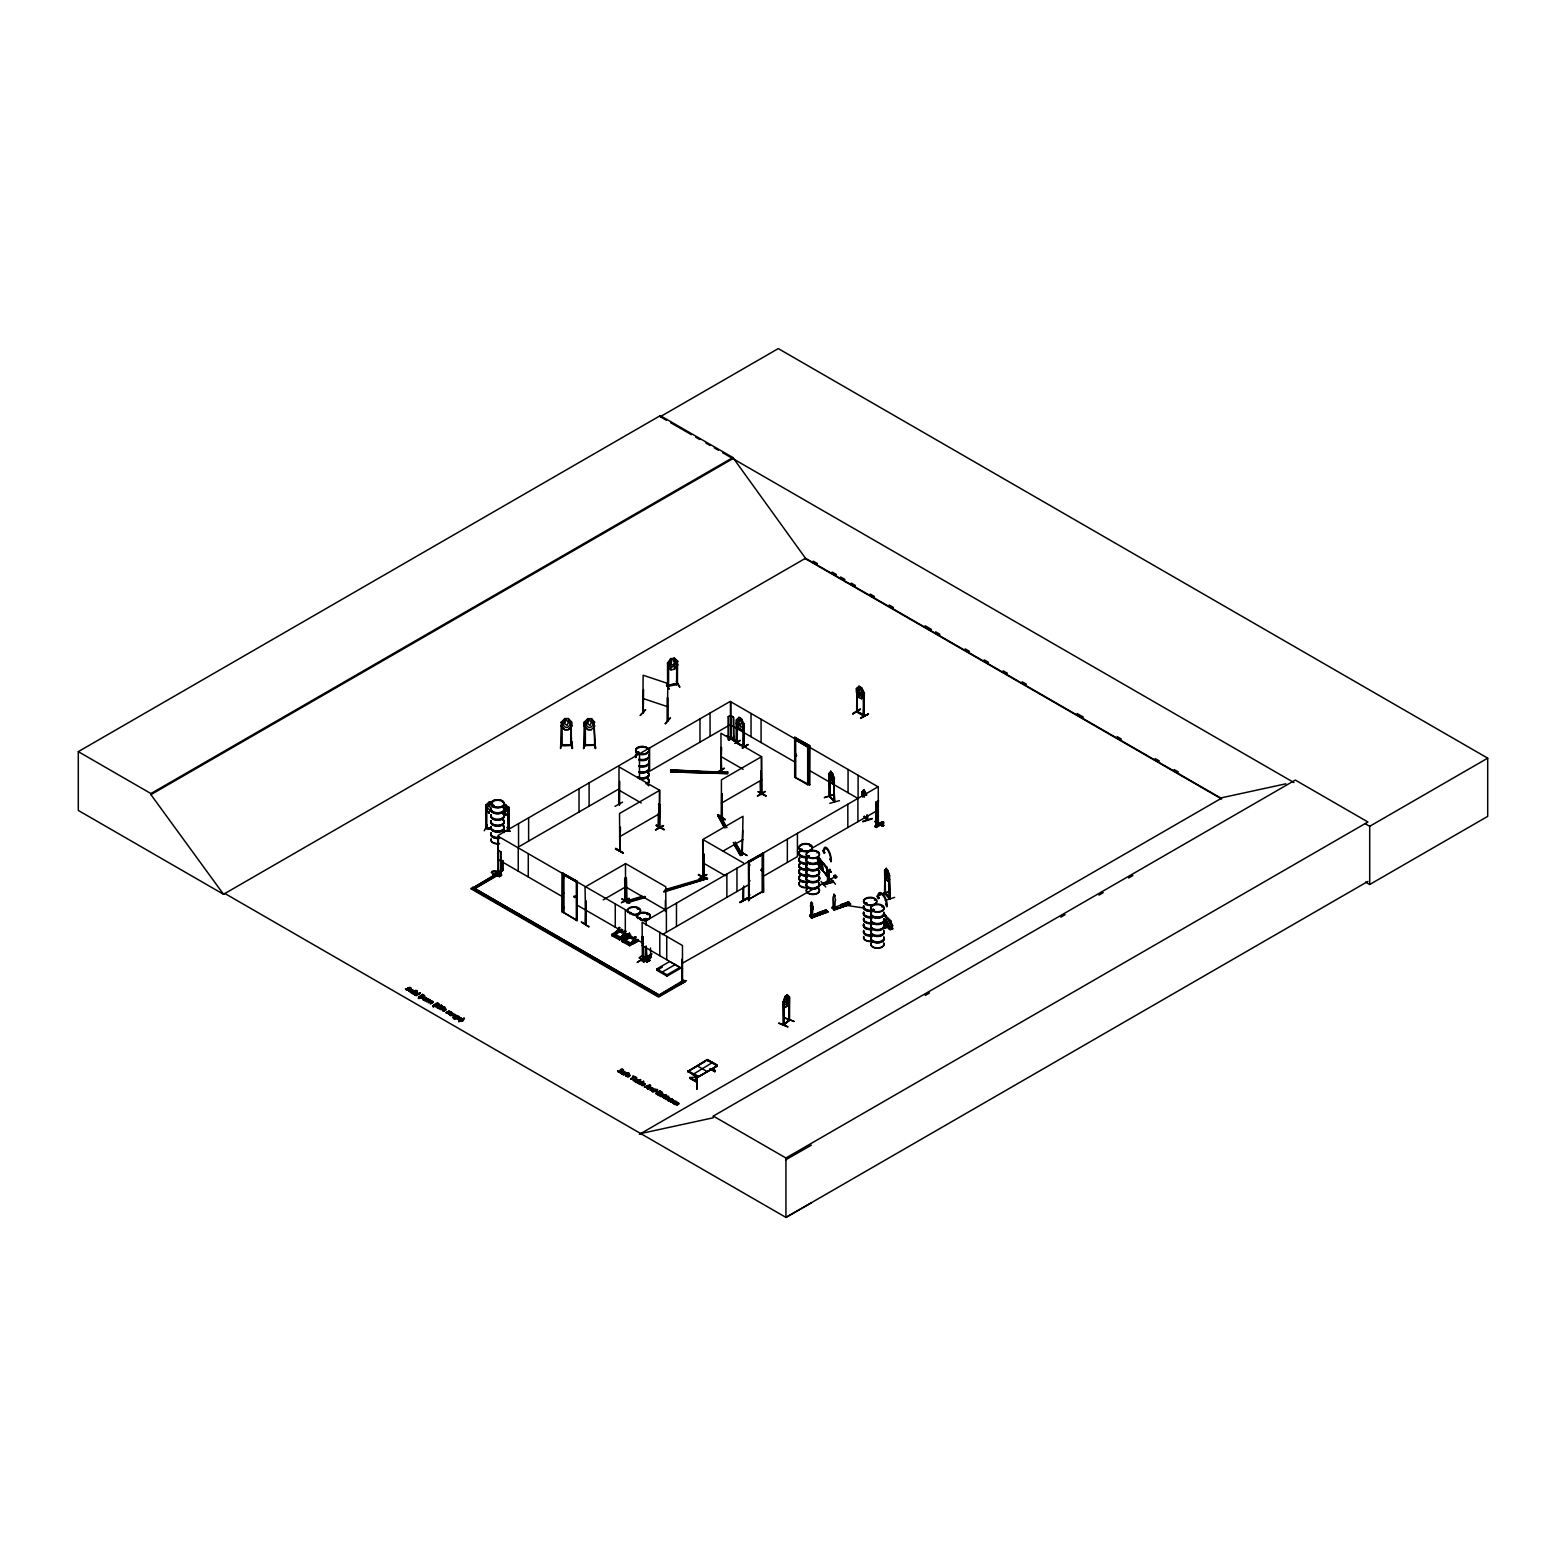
<?xml version="1.0" encoding="UTF-8"?>
<svg xmlns="http://www.w3.org/2000/svg" width="1566" height="1566" viewBox="0 0 1566 1566"><rect width="100%" height="100%" fill="white"/><g stroke="black" fill="none" stroke-linecap="round" stroke-linejoin="round"><path stroke-width="1.5" d="M454.492 1017.567C455.706 1014.435 462.009 1018.331 457.174 1015.649C451.752 1015.434 457.879 1020.347 454.571 1017.254M812.402 916.423L812.793 909.141A2.369 1.018 70.3 0 0 812.519 905.833L812.402 905.892A2.369 1.018 70.3 0 1 812.656 909.18L812.793 909.141M834.874 908.378L835.128 901.135A2.369 1.018 70.3 0 0 834.874 897.847L834.972 895.439M412.504 990.906L409.607 991.474L413.17 990.456M414.305 994.508C415.93 997.464 413.678 990.182 418.572 993.823L420.373 992.883L418.572 993.823M651.593 1090.367C653.688 1094.517 650.321 1087.548 655.645 1090.073M508.167 807.547L505.74 804.337L507.325 810.522L503.038 813.733M828.238 871.381L828.14 870.383L827.885 871.44C828.825 866.585 827.69 900.196 827.983 872.164L829.06 871.87C829.236 907.575 827.396 844.446 828.864 882.989M433.528 1007.055L434.017 1005.685A4.757 2.74 0 0 1 435.015 1004.863L436.444 1004.276A5.031 2.897 0 0 1 437.912 1004.041C439.283 999.734 429.378 1009.013 434.017 1005.196A4.757 2.74 0 0 1 435.015 1004.374L438.793 1004.002M668.741 662.79L667.508 663.025L670.914 658.738L674.398 658.17L677.667 661.244M458.623 1021.541L462.87 1020.954L463.908 1017.998L462.87 1020.464L458.642 1021.521L463.83 1018.507M576.327 919.927L576.327 881.893L563.525 874.494L563.623 912.587L562.37 912.254L562.214 872.967L577.325 881.306L576.993 920.691L563.643 912.469L563.643 874.689L576.797 881.619L563.643 874.689M727.72 771.666L727.622 773.584L670.659 771.881L670.777 769.963L727.72 772.39L713.489 771.96M811.756 915.092L810.894 907.536A2.369 1.018 70.3 0 1 811.149 904.717L811.58 902.036M811.462 914.701L810.738 915.542M833.308 907.438L835.618 907.928L833.954 909.337L832.368 907.869L834.012 906.655L833.601 908.809M827.161 868.19L819.155 858.481L827.161 867.486L827.122 876.118L819.488 866.155M493.036 805.942L493.31 804.904L494.249 805.883M493.956 805.707L492.331 805.472M502.823 802.301L502.49 801.949M636.99 752.404L639.026 752.209M637.049 752.561L639.045 752.522L637.558 752.15M646.934 749.331L647.58 749.155M802.223 849.124L800.911 849.712M801.89 849.947L800.441 849.144M800.618 867.466L800.383 867.662A6.636 3.837 0 0 1 799.737 863.453M809.328 855.78L807.625 856.073L808.487 856.582M809.857 846.286L810.836 846.384M808.8 856.269L808.134 856.739M817.06 852.922L817.335 852.589M865.9 902.486L864.902 903.21L866.683 903.602M866.898 903.073L866.644 902.74M872.164 909.983L874.239 909.944L872.908 909.396M873.006 909.455L872.712 910.492L872.869 909.357M874.396 900.156L875.414 900.137M873.534 910.277L873.554 909.298M881.58 906.753L882.598 906.988M811.638 914.759L810.836 915.425L813.165 916.776L811.501 916.58L811.423 917.735L811.501 916.58M448.248 1013.574L451.262 1014.2L448.365 1013.77M633.29 1080.579C634.641 1078.465 637.851 1080.716 634.054 1080.325M666.118 1098.921C663.925 1100.448 671.834 1098.608 668.369 1097.629M831.292 772.488L831.859 779.3L831.389 772.469M864.491 790.928L864.373 797.172M826.672 875.355L819.292 865.9M827.102 876.02L819.155 866.252M461.794 1018.918C459.954 1015.61 453.631 1018.585 461.774 1018.742C455.882 1017.254 460.404 1022.265 458.76 1018.174M625.734 1075.92C627.418 1072.142 633.036 1077.78 626.968 1074.863C625.715 1077.721 629.786 1076.214 626.459 1076.096M640.788 1084.338C648.148 1082.556 640.181 1084.298 642.98 1085.042C639.241 1086.765 642.863 1079.62 644.996 1084.259M674.946 1103.58C674.261 1106.242 683.716 1102.053 675.083 1103.834M563.486 878.604L563.525 877.058M563.662 892.757L563.486 893.971M563.662 908.319L563.662 906.89M630.628 913.859A6.636 3.837 0 0 1 629.258 913.252L631.411 912.978L629.884 913.644M629.786 913.232L630.726 912.528M637.284 908.828L638.439 908.906L637.46 908.574M640.005 918.126L639.848 919.085M640.905 919.183L640.357 918.067M647.052 914.466L648.207 914.544M647.306 914.133L647.776 914.133M687.846 1071.496L707.303 1059.477L717.091 1065.056L717.189 1066.152L697.751 1077.036L687.885 1071.007M697.281 1076.214L696.909 1089.407L696.537 1076.214M749.448 864.667L749.507 865.861L749.664 864.686M749.448 881.423L749.527 879.975L749.605 881.404M749.507 894.225L749.664 895.008M749.448 895.595L749.507 894.499M808.467 750.408L808.506 748.861L808.506 750.29M808.506 764.521L808.506 765.95M808.545 764.619L808.506 765.676M808.33 779.574L808.467 780.201M407.708 987.676L408.413 990.045L405.418 988.792L408.785 989.966L408.472 987.852M778.909 1023.381L787.796 1026.885M783.9 1023.655L784.175 1024.771L784.175 1000.87L785.153 996.407L787.248 994.664L789.479 996.876L789.577 1020.132L783.705 1025.104M789.264 1000.341L787.248 1005.724L785.114 1007.427L783.117 1005.431L785.114 996.348L783.215 1001.79L783.235 1025.084L789.577 1019.27L788.598 1019.544M426.637 998.834C427.459 994.097 410.507 1003.297 422.683 994.41C427.538 996.211 420.686 998.247 424.68 995.917M640.279 715.329L645.642 709.594L640.318 715.427M423.133 999.167L424.308 997.659L426.676 998.658M446.232 1009.444C440.242 1011.499 450.088 1007.212 442.375 1009.091C444.568 1014.435 441.142 1007.604 446.173 1009.639M461.794 1018.429L460.835 1019.857L458.76 1018.663M630.021 1075.118L629.043 1076.547L626.968 1074.863M644.996 1083.77L644.037 1085.199L641.962 1083.985M810.816 915.366L811.736 914.857L811.129 916.854M811.149 902.623L811.266 904.678A2.369 1.018 70.3 0 0 811.012 907.477L810.816 915.523M432.901 1006.684L436.444 1003.806A5.031 2.897 0 0 1 437.912 1003.552L438.774 1003.532M458.623 1021.052L462.029 1020.875L464.515 1018.35M615.712 848.85L623.385 853.235L615.771 848.4M725.195 819.547L717.659 814.77L724.882 819.742M739.739 718.461L738.937 722.768L740.561 725.136L741.403 722.572L739.818 718.403M858.99 690.077L859.871 687.337L861.476 691.487L860.634 694.071L858.99 691.702M830.841 771.412L829.882 776.951L832.153 781.512L833.269 780.494L832.427 773.212L830.704 771.314L829.04 773.291L829.099 796.507M862.983 792.65L863.903 789.753L866.703 795.274L863.806 789.773M885.358 871.283L886.278 868.386L889.586 875.707L889.742 899.001L884.575 893.599L885.495 894.069L884.947 870.285L884.536 893.677M832.583 908.28L832.231 906.91L834.032 906.46L833.014 907.243M485.832 808.78L489.101 813.145L490.432 809.093M408.902 991.161L410.84 989.869L413.052 990.515M671.931 1099.41C677.08 1100.878 666.431 1104.265 673.654 1100.115M621.545 1073.297L623.836 1073.376L622.289 1072.377L620.841 1073.395L622.583 1074.1L621.056 1072.338L624.56 1072.416L623.072 1071.477L624.325 1073.101M715.016 1070.224L711.61 1068.952L714.82 1071.692L715.114 1070.615M811.168 902.388L812.382 903.523M761.644 868.641L761.174 870.167M761.957 870.422C761.507 872.83 763.562 869.463 761.076 870.226M856.387 692.27C863.277 704.622 854.84 692.622 856.465 688.531L859.01 686.28L857.718 692.133L861.065 696.224L862.729 694.952L862.729 692.192L861.476 687.865L858.931 686.319L858.931 697.399L861.594 698.808L863.982 696.537M730.911 738.78L728.542 740.111M878.8 823.246L875.962 825.36M878.761 824.147C872.223 828.571 882.989 820.134 876.255 824.753M651.593 1090.856C654.49 1086.041 662.457 1092.657 653.276 1091.365M640.709 1082.126C641.257 1077.76 638.752 1085.708 636.559 1082.38M622.994 1073.865L625.284 1072.436L623.033 1071.457M637.734 1079.62L635.209 1081.773L633.29 1079.816L637.01 1079.6L635.522 1078.661L636.912 1080.188L634.073 1080.638L636.266 1080.09M564.778 718.716L563.016 725.117L565.365 727.309L567.714 727.309L570.024 725.117L568.341 718.559L564.719 718.559L561.157 722.317M587.798 718.716L586.036 725.117L588.385 727.309L590.734 727.309L593.044 725.117L591.302 718.716L587.739 718.618L584.157 722.317L584.157 726.017L587.739 729.697L591.361 729.639L594.923 725.939M431.903 1002.827C431.687 1001.281 425.854 1002.632 432.49 1001.829C426.696 1005.803 436.385 1002.26 431.531 1000.909M431.433 1001.594L429.926 1000.126L431.511 1001.203M619.412 804.846L619.059 803.397M658.679 812.891L658.425 827.337L659.58 827.357M626.498 901.135L625.226 900.391L624.912 901.82L624.677 878.33L625.754 877.508L626.009 901.331M721.437 770.629L721.202 770.355M721.691 771.098L720.928 747.374L720.928 770.648M643.156 959.938L642.393 936.214L643.176 959.899L642.06 959.684L643.097 959.86M703.056 877.077L702.664 839.591L742.989 816.297L742.284 855.134L740.307 855.506L734.415 845.229M703.839 854.194L703.917 877.528L704.093 854.057M760.841 794.079L760.313 781.63M642.373 959.449L642.138 922.217L682.463 945.512L682.541 982.978C681.093 980.218 683.892 982.978 681.817 982.606L682.032 959.116M743.439 899.569L742.969 899.784M743.733 885.906L743.537 900.411L742.695 899.08M857.561 712.099L857.228 711.473M856.661 711.101L856.876 688.453L857.248 712.276M863.297 692.231L863.375 715.838L864.334 692.701L864.08 716.191L864.06 692.857L861.515 687.787L858.931 686.319M864.432 715.995L857.033 711.727M561.294 722.278L562.409 722.18L561.294 722.063L560.589 748.548L561.117 742.245M584.138 742.245L583.609 748.548L584.314 722.063L585.312 722.043L585.39 745.553L584.314 745.612L594.786 745.299M736.588 742.167L737.566 743.243L736.862 741.951M743.263 723.551L744.281 747.119L736.549 742.95L736.431 719.577L736.47 742.989L740.327 740.503M490.843 829.314L485.832 828.434L485.714 805.1M485.832 805.159L486.791 805.081M489.101 813.145L485.714 808.8M484.227 830.783L487.261 824.91M486.752 828.59L486.85 805.12M423.074 997.092L419.845 997.385M660.108 804.533L659.403 828.257L659.834 790.243L619.529 813.517L619.764 851.141L620.469 827.416M586.036 923.431L585.058 923.568M624.599 900.802L625.715 901.35L625.754 877.508M722.415 816.238L721.926 816.043M722.357 817.139L722.083 793.61L721.789 817.413M743.067 853.744L742.793 853.529M621.663 1071.418C615.379 1074.53 619.549 1068.345 623.581 1070.537M426.637 998.364L425.991 999.441M503.547 811.717L505.72 809.759L504.624 805.237L503.547 805.511M619.196 927.346L614.557 934.863L619.373 927.483M619.647 927.601L615.027 935.137L619.842 927.757M625.715 931.104L620.625 938.367L625.245 930.83M620.43 938.21L625.891 931.261M629.728 933.434L624.932 940.794M635.502 936.801L630.707 944.181L635.326 936.664M635.796 936.938L631.176 944.455L635.972 937.075M800.715 849.163L801.655 850.005M674.359 663.534L673.223 665.159L671.011 664.121L672.088 659.169L673.223 658.953L674.359 661.909M574.957 895.948L574.487 897.514L573.861 896.378M574.742 896.77L574.996 897.161M796.194 756.065L796.154 754.851M796.722 755.673L795.489 755.419L795.704 753.579M788.657 1020.425L789.166 996.602M687.885 1071.34L707.303 1059.791L716.915 1064.919M688.14 1071.594L697.751 1077.369L717.189 1065.82L698.221 1076.879M689.98 1077.682L696.87 1082.067L689.921 1078.426L690.136 1077.271M714.82 1071.673L709.75 1068.736M677.765 683.696L667.468 685.203L668.682 685.497M677.51 683.461L676.727 684.44M505.681 815.338L509.067 810.992M878.82 823.501L876.118 825.321M677.706 661.302L674.359 658.111L676.003 664.375L671.56 667.37L669.308 665.57C672.656 651.671 669.387 662.398 668.604 662.614L668.545 686.162M424.523 996.25L422.761 994.978L421.587 996.152M414.403 994.116L418.376 993.529M761.428 870.128L761.879 871.401M689.94 1077.76L695.304 1077.017L696.204 1081.206M696.263 1075.372L695.167 1077.271L696.479 1075.744M647.776 1089.016C657.446 1080.775 638.752 1088.409 646.445 1086.961L647.776 1089.016L650.419 1085.453M644.429 1086.608L648.265 1087.489L650.419 1085.943M648.265 1087.489L649.773 1085.081M647.208 1088.703L647.972 1087.841M669.778 1099.156L668.369 1098.118M832.525 784.057C838.573 778.537 829.021 789.362 829.138 776.893M862.122 791.75L863.903 789.753M884.947 870.285L884.927 894.127L884.614 870.383L886.278 868.386L888.725 874.826L887.609 878.624L885.358 874.043M884.496 870.402L886.297 868.504M884.614 873.985L886.18 879.485L888.02 881.286L889.742 879.407M502.608 860.419L502.471 869.874M588.777 926.778L581.26 921.963L588.894 926.778M645.936 958.157L646.66 957.766C667.508 943.613 618.57 973.935 645.525 957.1M645.975 958.49L651.221 954.614M561.196 744.496C561.294 746.63 568.027 745.592 571.766 745.299M570.69 744.496L571.884 745.553M584.353 744.476L585.175 745.631M666.235 1099.117L669.132 1099.547L666.901 1099.293M571.903 726.017L568.341 729.697L564.719 729.697L561.157 725.939L564.719 729.697L568.282 729.599L571.903 725.939L571.903 722.239L568.341 718.559M491.45 872.458L499.534 876.49L491.45 872.458C493.544 867.368 506.855 874.924 499.3 876.686M501.511 875.335L493.74 871.029M647.15 962.013L649.773 960.036L647.15 962.033L639.3 957.824L647.384 961.857M625.206 1072.103L622.25 1074.296M670.581 1099.058L667.879 1099.782M643.548 689.529L643.254 713.039L643.587 711.982M642.882 712.843L643.587 711.904M667.39 697.477L667.664 721.104M642.882 712.902L643.117 675.24L667.801 683.481L667.39 720.771M665.159 723.629L670.444 717.854L665.374 723.766M407.806 988.009C415.244 989.497 407.669 985.112 408.648 989.105C401.816 991.18 411.075 988.596 413.15 990.73M835.344 876.529C833.229 880.914 840.061 875.492 835.344 876.529L681.797 963.56M426.52 998.56C416.947 995.428 428.321 1005.489 421.763 996.27M485.675 805.159L489.121 802.007L492.585 802.614M833.66 778.126L834.6 801.792L833.601 777.773L834.267 801.909L830 796.389M866.761 819.801L867.173 815.064M889.116 897.592L889.586 898.904L889.214 875.179M889.214 898.532L889.077 874.885L890.056 898.904L885.456 893.109M619.901 850.221L620.547 850.044M619.568 850.867L620.469 850.73M585.938 924.312L585.704 900.822L585.449 924.645M625.578 901.429L625.48 863.512L665.804 886.787L665.804 910.061L625.48 886.787M722.357 817.08L721.965 816.923M721.397 817.256L721.417 779.868L761.722 756.593L761.996 793.336M761.8 793.12L761.096 794.334M736.353 723.316L738.878 728.464L741.521 729.893L743.967 727.583M498.34 873.848L498.81 871.929M645.975 957.648L646.014 958.764L650.732 955.749L650.458 948.017M421.587 995.663L423.701 995.545M786.484 995.761L785.819 1002.534L787.111 1000.008L786.582 995.8M783.294 1001.751L783.646 1025.143M789.479 996.876L789.049 1020.582M785.212 1007.467L787.248 1005.724M785.271 1017.978L794.138 1021.482M640.553 1081.832C632.684 1084.788 644.429 1078.994 636.559 1081.91M638.302 752.815L638.184 751.739M408.55 988.185L410.821 988.812M425.619 998.599L424.034 997.679M443.981 1009.307L445.449 1010.148L443.57 1009.463M460.835 1019.857L461.148 1018.918M460.717 1019.368C461.931 1017.019 457.037 1018.252 460.991 1018.566M629.043 1076.547C628.71 1073.493 627.731 1074.374 628.945 1076.038M644.037 1085.199C643.646 1082.126 642.765 1083.026 643.92 1084.69M678.098 1103.932L676.512 1103.012M688.14 1071.066L698.221 1076.233M412.308 990.71C406.064 990.338 416.85 990.769 408.902 990.886M570.807 744.496L571.649 744.476M571.727 744.731L561.196 744.711M593.827 744.496L594.669 744.476M594.747 744.731L584.353 744.731M594.747 745.592L593.905 722.024L595.491 748.548L594.963 742.245M451.262 1013.711C445.136 1013.75 455.354 1013.887 450.499 1012.302M451.752 1013.907C450.891 1007.584 442.63 1016.099 449.031 1010.775M508.735 807.116L508.813 830.685L509.028 807.234L507.971 807.527M730.48 739.035L728.444 739.778M878.33 824.401L878.272 786.661L646.21 920.632L646.21 925.291M423.642 997.914C422.781 1001.261 426.265 999.891 428.79 1000.204M641.962 1083.515C641.629 1085.59 643.841 1086.941 640.768 1084.318M676.12 1103.717L677.393 1105.283M639.3 957.844C642.823 952.891 643.078 960.35 649.127 960.839M810.111 916.306L809.759 914.955L811.423 914.368L811.423 915.366M826.026 910.198L828.062 911.843L811.286 917.5M826.378 910.531L809.759 915.973L811.795 918.087M832.309 908.26L848.635 902.055C844.113 901.527 852.08 906.792 846.971 902.447M827.553 911.588L811.736 918.048M832.231 907.928L834.247 910.042L850.671 904.169L833.895 909.689L833.954 908.534M850.377 903.895L833.758 909.474M454.453 1015.884C455.823 1013.613 444.842 1016.393 455.706 1014.631C450.969 1019.27 456.783 1013.691 453.651 1014.807M651.671 1089.29C653.042 1087.019 642.06 1089.799 652.924 1088.037C647.717 1093.303 656.095 1084.905 648.109 1088.722M728.836 739.152L730.95 737.88L733.417 740.327M502.432 869.854L502.432 870.696M500.591 851.806L498.086 850.377L500.591 851.806L500.591 875.1L498.086 873.652L500.474 875.061M733.671 740.855L733.632 717.248L731.146 715.819L733.377 717.404L733.71 740.503M500.591 875.1L498.047 873.339L494.23 875.648L492.703 874.768L498.223 871.401M492.82 874.768L498.36 871.42M494.034 875.1L501.609 870.696L494.23 875.648M728.484 739.837L734.415 736.783L730.637 739.152L731.146 715.819M728.679 739.896C735.041 739.015 733.142 734.434 734.415 736.783M733.925 740.092L730.637 738.31M878.272 801.068L878.154 824.303M645.544 958.842L642.686 956.297L645.114 957.785M643.215 957.492L645.662 958.529M642.197 960.584L649.773 956.278L642.197 961.074L643.724 961.955C660.911 952.559 643.567 957.022 642.393 961.054M876.02 821.896L875.981 823.129L875.766 813.087M882.382 821.719L883.909 823.09L876.412 827.416C869.384 824.44 896.868 817.041 875.179 826.652M875.003 826.182L882.578 821.856L875.003 826.672M663.749 1096.435C662.653 1102.112 674.75 1091.854 664.415 1098.627M856.387 688.57L857.561 688.844M864.06 692.916L861.594 687.748L861.554 698.69M619.725 781.414L619.549 804.885M614.968 806.412L622.583 802.144M720.673 770.903L721.613 747.765M658.679 803.906L659.482 828.218L659.364 790.164L619.04 766.87L618.824 804.533M716.856 772.762L724.432 768.338M656.311 825.047L664.278 829.608L656.252 825.517M852.804 713.842L860.38 709.418M852.922 713.959L860.419 709.085L852.922 713.47M663.455 825.673L655.547 829.902L663.495 825.752M857.639 711.571L863.571 714.703M760.998 770.805L760.978 794.451M868.425 714.076L860.517 718.305L868.464 714.155M758.14 791.867L766.165 795.959L758.551 791.633M760.352 793.766L760.567 781.473M757.513 796.213L765.069 791.867M757.494 795.841L765.011 791.437M585.978 900.959L585.41 924.625M645.427 897.475L627.046 902.858L626.439 877.9M621.761 899.08L629.786 903.171L622.172 898.825M741.971 854.018L742.715 830.293M585.018 923.548L586.056 923.588M626.243 900.763L626.009 900.47M585.704 924.097L585.038 887.061L625.343 863.786M628.866 898.375L621.35 902.76L629.238 898.473M698.26 874.983L706.266 879.152L698.593 874.396M739.543 851.199L747.158 855.545L739.172 850.964M706.52 874.533L699.023 878.918L706.892 874.631M665.374 900.391L665.374 911.608M643.078 936.605L642.902 960.095M642.902 959.488L642.667 959.195M747.824 898.297L739.915 902.545L747.863 898.395M739.974 902.114L747.452 897.67M678.978 985.053L686.495 980.668M728.268 716.68L730.696 715.584L728.268 716.68L728.268 739.113M728.249 735.707C721.495 735.726 745.279 744.418 730.422 738.721M730.676 737.723L728.444 738.937L730.422 737.88M499.769 871.89L502.608 870.246M500.043 872.027L502.882 870.383L502.882 860.576M734.669 740.796L735.981 740.033L732.027 737.88M876.118 802.046L878.546 800.95L876.118 802.046L876.255 825.595M876.118 821.113L875.14 821.621M646.621 957.746L651.221 955.456M882.676 825.928L883.811 825.36L877.939 822.17M878.526 823.931L882.519 826.143L883.831 825.38M805.511 558.279L223.527 894.284L78.3 810.444L78.3 751.641L660.284 415.636L732.908 457.546L805.511 558.279L1221.323 798.347M660.284 415.636L660.284 416.713L778.282 348.592L1487.7 758.159L1487.7 816.375L1369.702 884.496L1365.474 882.05M78.3 751.641L150.923 793.551L732.908 457.546M811.345 1202.845L785.936 1217.408L224.897 893.501L223.527 894.284L150.923 794.647L732.908 458.642M736.803 719.518L738.956 717.345L741.521 718.814L743.967 724.021L743.302 746.904M618.511 789.186L518.542 846.912L518.542 823.638M730.422 724.569L649.577 771.255L649.577 747.961M744.202 723.786L743.145 723.257L743.439 746.63M741.521 729.893L738.995 728.347L736.529 723.296M685.223 981.686L683.755 980.845L658.562 995.389L683.755 980.101L685.223 981.686L658.562 997.092L471.229 888.92L497.91 872.81L501.081 874.18M471.229 888.92L497.91 873.534L499.378 874.376L497.792 872.634M499.378 873.652L474.165 888.92L499.378 874.376M734.65 743.439L739.955 740.405M743.184 746.179L744.026 746.414M742.264 747.804L747.961 744.535L744.574 747.432M619.529 836.792L659.834 813.517M794.999 737.214L795.195 777.441L807.684 784.742L808.467 746.512L795.665 739.113L795.743 777.206L794.667 776.579L794.667 737.41L809.779 745.749L809.446 785.114L809.27 746.042L794.862 737.743M794.667 737.41L809.779 745.749M721.417 803.143L761.722 779.868M411.408 992.511L416.067 990.397L411.897 993.294M411.408 993.001L416.067 990.397M412.661 993.236L417.222 991.219L413.15 994.019M412.661 993.725L417.222 991.219M416.439 994.567C419.296 990.221 413.052 996.368 416.008 994.821M418.161 994.058L415.029 994.449L418.161 993.568M420.373 992.883L415.695 994.997M416.204 995.78L420.373 993.353M562.37 912.254L562.742 873.104M418.69 997.209L422.683 994.41M419.668 996.759C425.091 997.953 417.613 996.759 421.156 995.917L422.057 997.757L418.69 996.72M427.772 998.501L425.286 1001.007M424.778 1000.713L428.281 998.795M428.281 999.284L428.83 1000.224M428.458 1002.357L430.552 1001.124L426.755 1001.379L430.259 999.95L430.767 1001.418L428.458 1002.847M426.755 1001.868L430.259 999.95M603.164 899.863L625.343 887.061M430.161 1003.826L433.195 1002.005L431.433 1001.124M437.814 1005.803C444.274 1004.315 429.378 1009.13 438.186 1004.511M435.191 1006.742L438.695 1004.804M439.204 1005.724L438.245 1005.548M441.162 1005.059C438.48 1008.524 445.586 1002.201 437.677 1008.171C435.681 1006.781 442.16 1004.197 441.553 1007.427C445.723 1005.881 433.41 1010.246 441.142 1006.703M437.188 1007.878L441.749 1005.392M441.475 1006.409L444.157 1007.114L441.847 1006.703M438.48 1008.641L441.553 1007.427M440.183 1009.13L444.861 1007.016M440.183 1009.62L444.861 1007.506M442.004 1009.992L444.49 1010.775M722.826 851.219L742.989 839.591M446.036 1012.517L448.679 1011.577L452.515 1012.752L450.186 1015.394L452.711 1013.731L450.479 1012.771M446.036 1012.987L450.049 1012.478M451.654 1013.476L448.502 1013.163L450.01 1014.925M450.91 1015.805C453.494 1011.068 458.799 1017.058 452.75 1016.863M459.269 1017.176C456.235 1021.208 450.205 1017.176 456.156 1017.9M456.587 1017.665C458.897 1011.499 454.727 1022.089 453.044 1017.724M456.156 1018.389L453.592 1017.92M459.269 1016.686L455.197 1017.528L458.231 1016.706M457.566 1018.977L460.052 1019.76M457.526 1018.761L460.052 1020.249M611.915 934.276L620.077 937.858L619.314 939.717L611.915 935.705L611.915 934.276L618.942 930.224M614.264 933.63L620.782 937.388C631.509 929.852 630.002 935.939 620.782 938.817L614.264 935.059L614.264 933.63L619.529 930.576M611.915 935.705L620.684 930.635M614.264 935.059L621.291 930.987M748.391 861.28L763.503 852.941L763.503 892.131L762.172 892.503L762.172 854.468L749.37 861.868L748.705 900.665L748.391 861.28L749.488 861.926L762.133 854.723L748.822 861.535L748.705 900.665M628.279 933.747L619.314 938.288M619.314 939.717L628.279 935.176M621.996 940.109L630.158 943.672L629.395 945.551L621.996 941.518L621.996 940.109L630.765 935.039M624.345 939.443L630.863 943.202C641.59 935.665 640.083 941.753 630.863 944.631L624.345 940.872L624.345 939.443L629.61 936.409M621.996 941.518L630.765 936.468M624.345 940.872L631.372 936.82M638.36 939.58L629.395 944.122M629.395 945.551L638.36 940.99M662.359 934.608L749.546 884.261M764.247 875.766L797.427 856.602L797.427 833.327M812.128 848.126L878.272 809.935M763.503 892.131L762.975 853.098M656.839 968.923L669.661 961.544L679.84 967.416L679.84 968.747L667.038 976.147L656.839 970.274L656.839 968.923L667.038 974.815L667.038 976.147M656.839 970.274L662.34 967.103M662.535 971.86L675.357 964.48M667.038 974.815L679.84 967.416M471.229 888.196L658.562 996.348L685.223 980.962M617.611 1071.32C621.917 1074.55 618.335 1066.505 623.581 1070.048C619.94 1066.446 622.465 1076.821 617.611 1070.85M623.033 1071.947L625.206 1072.593M621.624 1072.964L623.836 1072.906M626.185 1072.612L626.596 1073.826C631.548 1071.242 618.257 1076.958 626.185 1073.101M626.517 1072.808L629.199 1073.493L627.77 1072.808M628.71 1073.747L627.007 1073.082L628.71 1073.258M623.522 1075.02L626.596 1073.826M625.911 1075.881L628.279 1076.429M625.774 1075.666L628.279 1076.919M632.977 1075.92L636.657 1077.506L635.483 1078.641M632.977 1076.41L636.657 1077.995M630.804 1078.739L634.856 1077.017L636.188 1078.269L634.856 1077.486L630.804 1079.228L634.328 1076.703M630.804 1079.228L634.328 1077.193M635.483 1079.131L637.656 1079.777L634.7 1081.48M635.913 1081.695L640.592 1079.581L639.104 1080.912M635.913 1082.184L640.592 1079.581M638.967 1083.457L643.646 1081.323L639.457 1084.22M638.967 1083.926L643.646 1081.323M648.109 1089.212C650.83 1084.729 655.997 1090.543 649.968 1090.288M653.707 1091.111C655.273 1088.135 649.812 1092.814 655.43 1090.112M690.019 1070.302L704.974 1061.67M652.983 1092.031L657.642 1089.427M655.958 1093.264L659.952 1090.954L662.457 1092.402L658.464 1095.182C651.789 1090.21 661.596 1098.216 658.934 1094.438L656.976 1093.303L660.754 1093.225L656.976 1093.303M655.958 1093.753L659.952 1091.443L662.457 1092.892M660.01 1092.031L658.914 1092.657L660.01 1091.541L662.496 1094.066L659.952 1090.954M659.012 1095.515L662.496 1093.577M659.501 1095.789L663.142 1095.143L660.852 1096.572L663.162 1094.556L661.752 1094.497M660.852 1096.572L663.847 1095.26L662.496 1094.066M660.852 1096.083L663.906 1094.634L662.183 1094.262M664.747 1094.888C663.964 1094.83 668.506 1095.906 665.178 1096.102C663.475 1099.156 660.852 1097.179 664.747 1095.358M666.47 1094.869L662.535 1097.198L664.004 1097.355M711.512 1069.793L715.133 1071.516M663.906 1098.334L667.41 1096.415M667.566 1100.448L670.502 1099.234L668.467 1097.042M670.385 1098.588L668.349 1097.609M666.862 1098.96L669.132 1099.058M670.62 1102.21L672.891 1100.585L668.76 1100.663L671.755 1098.921L673.576 1100.448M668.76 1101.152L672.264 1099.215M670.62 1101.72L672.891 1100.291L671.931 1099.9M676.023 1101.975L676.492 1101.661A2.329 1.351 0 0 0 675.768 1101.192L672.382 1102.131L674.085 1104.01L672.362 1102.562L675.886 1101.779L674.926 1104.519M675.063 1104.265L677.432 1104.813M676.12 1103.227C680.212 1106.712 679.39 1100.82 676.003 1102.738M639.339 1134.352L1222.674 797.544L1285.921 783.803M713.313 1116.069L1295.297 780.064L1367.921 821.993L785.936 1157.998L713.313 1116.069L713.313 1117.772L640.69 1133.569M925.212 995.428L929.46 992.981M1060.828 917.128L1065.076 914.681M1098.98 895.106L1103.208 892.659M1128.636 877.978L1132.884 875.531M1365.493 823.873L1369.702 826.3L1487.7 758.159M1367.921 881.404L785.936 1217.408L785.936 1157.998M785.936 1159.701L811.345 1145.138M486.85 828.61L486.948 827.533L490.843 828.708M807.684 746.962L795.195 739.661L807.684 746.962L807.684 784.742M795.254 756.28L796.37 755.419M576.288 896.104L576.288 897.67M795.195 777.441L809.779 784.938M563.643 912.469L576.131 919.79M820.995 881.404L825.752 886.982M502.04 869.639L503.371 869.502M502.04 870.481L503.371 870.109M677.549 661.048L677.412 684.283M493.662 805.942L492.84 806.138M819.762 912.88L821.015 912.939M625.147 931.183L621.8 932.768L619.236 931.3L619.294 927.796M635.228 936.997L631.881 938.602L635.248 937.094M820.76 867.662L821.935 867.133L820.76 861.946L817.374 859.284M619.94 851.082L619.784 827.807M706.834 1060.28L717.091 1065.702M706.834 1060.593L708.302 1060.593M734.885 740.581L726.957 736.02M508.793 829.804L508.128 830M507.913 830.548L508.833 830.371M761.37 794.569L761.252 756.515L720.928 733.221L721.202 771.196M486.772 827.494L485.969 828.218L490.941 829.099M834.874 895.752L833.934 894.029L833.621 896.672A2.369 1.018 70.3 0 0 833.347 899.491L833.621 907.203M833.347 899.491L833.288 907.38M811.756 914.975L809.916 915.895L811.129 917.48L827.69 911.49M822.111 913.761L820.232 912.019L818.568 912.606L820.447 914.368M821.719 911.49C826.985 915.562 818.764 911.099 823.383 910.883L825.262 912.645M824.499 910.492C829.765 914.564 821.543 910.1 826.163 909.905L826.633 910.766M844.583 905.931L842.704 903.974L841.04 904.561L863.766 908.006M844.191 903.641L845.855 902.838L847.735 904.6M809.602 916.071L826.163 910.1M809.857 916.306L826.535 910.433M811.638 916.717L813.302 916.11L813.302 917.128L810.562 914.622L810.425 916.364M834.11 908.672L835.774 908.065L835.774 909.083L833.034 906.577L832.877 908.339M811.501 917.813L828.081 911.98M833.954 909.768L850.534 903.934L848.635 901.859M884.32 915.64L884.575 914.211L885.965 916.834M885.965 915.503L884.32 914.29M885.71 922.237C885.182 914.055 885.925 930.047 890.408 929.578L892.796 928.873L890.291 929.499M890.291 920.906L892.796 925.917L888.509 920.671L887.1 921.258L888.509 926.387M884.555 915.366L891.034 921.767L884.555 916.149M882.872 927.385L887.452 925.76M882.911 927.738L887.413 925.995M883.537 927.972L888.372 926.915L883.85 928.618M890.584 929.03L884.555 923.92M830.704 771.314L834.541 778.459M832.564 773.115L834.13 778.615M833.934 794.471L824.303 797.642L833.68 794.628M829.628 797.035L829.941 778.322M863.042 796.781L862.572 791.633L862.24 795.352M829.804 803.319L839.396 800.657M862.846 821.328L872.242 818.431M862.846 821.817L872.242 818.803M887.315 870.187L887.315 876.392L886.199 872.184L887.413 870.167M887.902 870.305L889.645 875.746M886.18 879.485L887.922 881.325M889.41 891.583L879.759 894.715L889.371 891.896M879.779 894.715L889.155 891.72M885.26 900.411L894.617 897.377M667.468 685.203L677.647 683.696M667.625 686.025L677.412 683.422M642.197 896.339L626.106 901.057L627.046 902.858M665.178 889.605L706.54 877.489L707.48 878.565L663.808 892.072M628.397 901.116L644.487 896.398M665.178 890.33L706.54 878.213L707.48 879.289M627.046 902.114L645.427 896.731M663.808 891.348L707.48 878.565M649.538 1086.06L644.429 1087.078M817.335 859.166L819.292 858.736M818.02 863.864L821.23 869.756L823.305 869.169L821.347 860.948M819.272 867.407L818.118 863.845M826.28 867.955L826.241 867.779M826.75 868.014L826.731 876.255L826.672 867.055M829.784 869.424L830.939 872.125M827.572 882.813L827.474 871.538L828.492 871.303M829.784 870.755L831.194 872.066M828.982 872.066L827.885 872.301M830.783 878.741L835.539 884.222M822.933 883.576L832.838 880.855L823.168 883.518M833.386 881.541L823.775 884.536M823.696 884.496L833.347 881.482M823.931 884.751L833.601 882.128M866.468 903.699L865.195 902.916M639.652 919.281L640.69 919.281M698.005 1076.664L696.968 1076.664M696.87 1081.343L689.745 1077.486M507.423 827.494L509.713 831.331M503.9 830.939L507.971 830.802M504.037 831.135L507.873 830.215M508.676 830.371L507.834 807.332M620.214 850.495L620.195 827.259M585.273 722.357L584.314 722.278M593.905 722.357L591.361 718.559L594.806 722.357M723.805 826.711L717.933 815.71L719.89 815.318L726.957 827.67M717.933 816.434L719.89 816.062L725.782 826.339M733.24 842.43L740.307 854.782L742.284 854.39L735.217 842.058M676.708 661.165L676.629 684.714M501.374 870.95L500.2 870.305L501.433 870.618M676.727 681.347L679.84 687.259L676.297 681.367M677.667 684.518L667.586 686.339L667.547 662.81M508.128 807.234L508.128 830.841M681.954 981.49L682.443 982.978M575.427 896.927L573.959 896.496M696.811 1082.067L690.234 1078.23M856.798 710.847L857.639 712.178M864.021 716.132L856.622 711.884M743.047 898.982L743.439 900.43M737.175 743.341L737.488 719.91M743.517 746.688L743.517 723.394M834.541 801.753L829.491 796.389L834.267 801.048M591.361 729.697L587.798 729.541L584.275 725.919M571.884 742.362L572.471 748.548L571.903 741.893M562.37 744.946L570.69 744.946M585.39 744.946L593.71 744.946M583.668 748.489L584.177 741.893M595.432 748.489L594.963 741.932M701.627 771.607L670.777 769.963M427.831 999.539L429.338 999.441M438.245 1005.059L439.694 1005.392M449.09 1011.812L450.597 1012.184M674.613 1103.188L673.106 1102.699L676.023 1102.464M674.613 1103.678C670.718 1103.286 675.435 1099.684 676.747 1102.464M667.586 721.143L667.625 697.81M450.01 1014.435L449.031 1013.946L451.262 1014.2M635.033 1080.814L633.369 1080.227M638.674 1081.166L640.063 1081.891L636.892 1082.321M424.915 999.48L423.212 998.814M444.45 1011.245L442.982 1010.794M635.444 1080.56L634.073 1080.149M668.29 1100.017L666.901 1098.803L669.524 1098.823M829.589 796.487L834.561 800.872M829.471 773.173L829.667 797.094L829.628 773.761M570.827 745.592L570.885 722.024L571.649 745.631M506.953 827.514L510.125 831.292M491.372 809.25L489.16 805.805L490.295 802.79L491.92 804.63L492.527 802.81L489.16 802.183L487.476 808.271L491.959 811.266M490.941 828.492L485.793 827.631M826.691 868.386L819.488 858.383M842.43 905.383L843.35 904.659M622.387 1073.806L621.8 1072.495L624.227 1072.671M731.146 738.252L733.925 739.857L730.93 738.467M498.34 872.654L500.591 873.906M645.368 958.725L645.721 946.53M507.971 829.96L508.833 829.53M890.291 928.051L892.737 928.775L890.31 920.828M643.117 698.534L667.801 706.755M682.306 982.078L681.817 981.765M787.228 994.782L788.109 1000.302L786.798 1003.61L785.466 1004.726L784.175 1003.649M783.842 1001.281L783.117 1001.751M785.016 1018.135L793.805 1021.286M789.479 1020.151L784.194 1024.634M778.909 1022.99L787.757 1026.787M498.458 873.534L498.36 849.418M500.65 875.198L500.259 874.102M646.21 957.217L647.052 957.981L646.21 946.001M641.806 955.906L649.773 960.036M649.773 960.526L641.59 956.082L649.459 960.584M882.852 825.889L874.807 821.387L882.519 826.143M724.06 768.24L716.954 772.39M758.198 791.73L765.852 796.096M725.273 819.586L717.6 814.829M656.311 825.36L663.964 829.745M615.712 848.478L623.385 853.235M615.379 849.066L623.327 852.824M875.374 826.828L876.529 827.533M642.902 956.513L645.114 958.627M642.98 957.315L645.466 958.744L645.466 946.686M660.284 416.713L666.509 420.314M670.659 422.703L691.409 434.682M695.558 437.09L699.708 439.478M705.933 443.08L710.083 445.468M714.233 447.856L718.383 450.264M722.533 452.652L1293.927 782.55M813.224 561.157L817.432 563.584M832.212 572.119L836.44 574.546M840.648 576.993L844.877 579.42M851.199 583.081L855.428 585.527M870.207 594.043L874.415 596.489M889.194 605.024L893.423 607.451M925.075 625.734L931.418 629.395M935.626 631.822L939.854 634.269M965.185 648.892L969.413 651.319M984.172 659.854L988.4 662.301M1003.18 670.816L1007.388 673.263M1022.167 681.797L1026.396 684.225M1077.056 713.47L1083.378 717.13M1117.145 736.627L1121.373 739.054M1155.14 758.551L1159.369 760.998M1174.128 769.532L1178.356 771.96M804.826 558.377L1221.597 798.993M878.272 786.915L730.833 701.803L730.891 739.25M730.833 725.078L794.216 761.663M808.722 770.041L858.109 798.562L858.109 775.268M736.549 742.95L741.227 745.651M720.928 756.515L743.106 769.317M619.04 790.164L641.218 802.966M743.459 862.944L703.134 839.67L703.154 877.175M703.134 862.944L725.312 875.746M562.214 872.967L577.13 881.423L576.993 920.691M645.466 921.317L498.027 836.205L498.027 859.48L563.486 897.279M563.623 874.631L576.249 881.932M621.291 929.127L622.955 930.067M577.991 905.637L643.45 943.437M619.392 931.261L621.878 932.69M631.94 938.641L629.317 937.114L629.375 933.61L629.317 937.114L631.901 938.465M642.138 945.512L682.463 968.786M711.512 1069.049L714.82 1070.968M627.007 1073.082L627.418 1074.296M625.754 1072.847L627.849 1074.061M658.914 1092.168L660.754 1093.225M664.336 1095.123L666.529 1096.396M627.359 1074.628L628.945 1075.548M642.354 1083.281L643.92 1084.201M647.032 1086.295L648.265 1087.019M416.125 991.2L417.222 991.709M440.653 1005.352L441.749 1005.881M443.57 1008.974L445.155 1009.894M459.132 1017.959L460.717 1018.879M423.642 998.403L425.717 999.108M817.628 860.556L820.917 865.469L819.292 864.452M834.071 801.831L834.071 777.969M651.084 957.413L643.724 961.935M428.79 999.715L427.42 999.793M742.773 900L743.047 887.765M658.405 827.377L658.425 813.028M670.933 658.797L670.933 669.876L667.645 666.744M883.341 913.82L891.034 920.984M883.341 914.603L891.034 921.767M883.341 921.571L891.034 928.755L884.555 923.118M883.341 922.374L891.034 929.538M844.191 903.445L846.071 905.187M841.04 904.561L842.919 906.322M864.373 790.967L865.528 795.313M864.432 816.258L867.642 819.331M864.099 816.356L867.721 820.232L867.642 815.553M864.099 816.963L867.31 820.31M885.475 893.501L890.017 897.964M868.132 713.9L860.576 717.894M747.53 898.14L739.994 902.505M561.196 745.553L561.411 744.437M623.014 1070.87L620.919 1070.087L621.624 1071.633M498.086 873.652L498.36 835.285L730.422 701.294L730.598 739.093M827.885 870.461L829.06 871.87M800.363 867.916L800.461 868.053A6.675 3.856 0 0 0 807.527 869.326M695.363 1077.056L696.479 1080.873M735.217 842.782L742.284 855.134M717.933 815.71L724.999 828.042M674.32 658.209L674.398 669.25L670.933 669.876M666.94 684.734L669.054 688.668M666.901 685.105L669.054 689.157L666.45 685.242M571.962 742.245L571.962 748.411M885.553 922.257L887.922 927.385M637.734 1080.109L635.992 1078.837M504.487 811.482L505.779 815.475M410.879 989.027C406.455 983.663 410.057 997.62 413.15 990.241M687.846 1070.85L687.885 1071.966M625.774 1076.136L627.633 1074.119L630.021 1075.588M812.5 903.465L812.402 905.892M819.292 859.46L819.155 858.481M1369.702 826.3L1369.702 884.496M884.575 914.211L884.575 915.542M876.392 802.203L876.392 825.478M866.84 815.162L866.801 819.918M862.572 791.633L862.709 796.879M862.181 791.633L862.24 796.409M857.914 798.406L857.914 821.68M848.067 769.474L848.067 792.768M847.832 804.219L847.832 827.514M830.058 869.345L830.058 870.676M809.446 745.945L809.446 785.114M788.931 997.327L788.873 1020.66M787.346 839.141L787.346 862.435M763.171 852.746L763.171 891.935M761.076 719.264L761.076 742.538M751.034 713.47L751.034 736.744M736.96 868.249L736.96 891.524M728.542 716.837L728.542 739.269M727.622 773.584L670.659 771.881M726.878 874.063L726.878 897.357M721.672 794.158L721.593 817.491M714.918 1070.478L711.825 1069.598M712.608 1062.433L692.446 1074.726M710.064 713.059L710.064 736.333M707.578 1071.81L697.496 1065.996M699.982 718.872L699.982 742.147M676.473 903.171L676.473 926.446M668.29 1099.528L668.056 1100.741M666.901 1096.122L666.959 1097.159M666.725 936.429L666.725 959.704M666.392 908.985L666.392 932.259M663.064 825.497L655.547 829.902M659.795 932.416L659.795 955.691M639.496 753.794L639.496 777.069M630.863 943.202L630.863 944.631M630.158 943.672L629.943 945.864M625.304 909.67L625.304 932.964M623.581 939.894L623.581 941.303M622.994 1073.376L622.759 1074.57M622.602 940.442L622.602 941.871M620.782 937.388L620.782 938.817M620.077 937.858L619.862 940.031M615.262 903.895L615.262 927.17M613.5 934.06L613.5 935.489M612.521 934.628L612.521 936.057M589.11 782.883L589.11 806.177M579.029 788.716L579.029 811.991M562.546 872.771L562.546 911.96M562.096 722.043L562.155 745.631M528.623 817.804L528.623 841.099M528.271 853.666L528.271 876.94M518.248 847.872L518.248 871.146M500.846 851.65L500.866 875.257M450.421 1014.2L450.186 1015.394M442.728 1006.409L442.806 1007.662L440.183 1005.666M416.634 990.886L416.693 992.022M150.923 793.551L150.923 794.647M648.657 755.673A6.675 3.856 0 0 1 646.504 759.764A6.675 3.856 0 0 1 639.124 760.176M635.62 756.907A6.675 3.856 0 0 1 636.403 754.949M648.657 754.597A6.675 3.856 0 0 1 646.504 758.688A6.675 3.856 0 0 1 639.124 759.099M635.894 756.809A6.675 3.856 0 0 1 636.403 753.872M648.755 755.282A6.753 3.895 0 0 1 646.562 759.432A6.753 3.895 0 0 1 639.085 759.843M635.816 757.533A6.753 3.895 0 0 1 636.325 754.558M648.755 754.949A6.753 3.895 0 0 1 646.562 759.099A6.753 3.895 0 0 1 639.085 759.51M635.816 757.2A6.753 3.895 0 0 1 636.325 754.225M648.657 761.017A6.675 3.856 0 0 1 646.504 765.108A6.675 3.856 0 0 1 639.124 765.52M648.657 762.094A6.675 3.856 0 0 1 646.504 766.185A6.675 3.856 0 0 1 639.124 766.596M648.637 767.105A6.636 3.837 0 0 1 646.484 771.177A6.636 3.837 0 0 1 639.143 771.588M648.755 761.37A6.753 3.895 0 0 1 646.562 765.52A6.753 3.895 0 0 1 639.085 765.931M648.657 767.477A6.675 3.856 0 0 1 646.504 771.568A6.675 3.856 0 0 1 639.124 771.979M647.952 773.056A6.675 3.856 0 0 1 647.15 777.715A6.675 3.856 0 0 1 639.124 778.478M648.03 772.332A6.753 3.895 0 0 1 646.562 777.402A6.753 3.895 0 0 1 637.656 777.225M647.952 771.979A6.675 3.856 0 0 1 646.504 776.99A6.675 3.856 0 0 1 637.714 776.814M648.637 768.084A6.636 3.837 0 0 1 646.484 772.155A6.636 3.837 0 0 1 639.143 772.567M648.03 772.664A6.753 3.895 0 0 1 646.562 777.734A6.753 3.895 0 0 1 637.656 777.558M648.676 767.731A6.675 3.856 0 0 1 646.504 771.823A6.675 3.856 0 0 1 639.124 772.234M648.03 778.752A6.753 3.895 0 0 1 647.208 783.47M647.952 778.4A6.675 3.856 0 0 1 645.799 783.705M648.03 779.085A6.753 3.895 0 0 1 647.208 783.803M647.952 779.476A6.675 3.856 0 0 1 647.15 784.155M647.933 784.507A6.655 3.837 0 0 1 648.657 785.408M647.933 784.879A6.655 3.837 0 0 1 648.657 785.799M503.254 814.398A6.675 3.856 0 0 1 498.654 820.232A6.675 3.856 0 0 1 491.078 815.553M503.254 819.762A6.675 3.856 0 0 1 498.654 825.595A6.675 3.856 0 0 1 491.078 820.917M503.215 819.41A6.636 3.837 0 0 1 498.654 825.223A6.636 3.837 0 0 1 491.117 820.564M503.332 813.987A6.753 3.895 0 0 1 498.673 819.899A6.753 3.895 0 0 1 491 815.162M503.254 813.322A6.675 3.856 0 0 1 498.654 819.155A6.675 3.856 0 0 1 491.078 814.477M503.254 807.978A6.675 3.856 0 0 1 498.654 813.811A6.675 3.856 0 0 1 491.078 809.133M503.332 807.567A6.753 3.895 0 0 1 498.673 813.478A6.753 3.895 0 0 1 491 808.741M503.332 807.234A6.753 3.895 0 0 1 498.673 813.145A6.753 3.895 0 0 1 491 808.408M503.254 806.901A6.675 3.856 0 0 1 498.654 812.734A6.675 3.856 0 0 1 491.078 808.056M503.254 820.036A6.675 3.856 0 0 1 498.654 825.889A6.675 3.856 0 0 1 491.078 821.191M499.515 838.417A6.675 3.856 0 0 1 491.078 833.856M499.515 843.8A6.675 3.856 0 0 1 491.078 839.239M499.495 843.408A6.636 3.837 0 0 1 491.117 838.867M499.534 838.104A6.753 3.895 0 0 1 491 833.464M499.534 837.771A6.753 3.895 0 0 1 491 833.132M499.515 837.34A6.675 3.856 0 0 1 491.078 832.779M503.254 831.624A6.675 3.856 0 0 1 503.958 832.544M503.254 826.28A6.675 3.856 0 0 1 498.654 832.114A6.675 3.856 0 0 1 491.078 827.435M503.332 825.889A6.753 3.895 0 0 1 498.673 831.8A6.753 3.895 0 0 1 491 827.044M503.332 825.556A6.753 3.895 0 0 1 498.673 831.468A6.753 3.895 0 0 1 491 826.711M503.254 825.204A6.675 3.856 0 0 1 498.654 831.037A6.675 3.856 0 0 1 491.078 826.359M503.215 820.388A6.636 3.837 0 0 1 498.654 826.182A6.636 3.837 0 0 1 491.117 821.524M818.509 870.03A6.636 3.837 0 0 1 813.087 875.883A6.636 3.837 0 0 1 807.019 870.246M818.548 858.579A6.675 3.856 0 0 1 813.087 864.452A6.675 3.856 0 0 1 806.999 858.775M818.548 857.502A6.675 3.856 0 0 1 813.087 863.375A6.675 3.856 0 0 1 806.999 857.698M818.548 865A6.675 3.856 0 0 1 813.087 870.872A6.675 3.856 0 0 1 806.999 865.215M818.626 864.589A6.753 3.895 0 0 1 813.087 870.559A6.753 3.895 0 0 1 806.921 864.804M818.626 864.275A6.753 3.895 0 0 1 813.087 870.226A6.753 3.895 0 0 1 806.921 864.471M818.548 863.923A6.675 3.856 0 0 1 813.087 869.796A6.675 3.856 0 0 1 806.999 864.138M818.626 858.168A6.753 3.895 0 0 1 813.087 864.138A6.753 3.895 0 0 1 806.921 858.383M818.626 857.835A6.753 3.895 0 0 1 813.087 863.806A6.753 3.895 0 0 1 806.921 858.051M818.509 870.99A6.636 3.837 0 0 1 813.087 876.843A6.636 3.837 0 0 1 807.019 871.205M818.509 888.333A6.636 3.837 0 0 1 813.087 894.186A6.636 3.837 0 0 1 807.019 888.548M818.548 876.882A6.675 3.856 0 0 1 813.087 882.754A6.675 3.856 0 0 1 806.999 877.097M818.548 875.805A6.675 3.856 0 0 1 813.087 881.678A6.675 3.856 0 0 1 806.999 876.02M818.548 883.302A6.675 3.856 0 0 1 813.087 889.194A6.675 3.856 0 0 1 806.999 883.518M818.626 882.911A6.753 3.895 0 0 1 813.087 888.862A6.753 3.895 0 0 1 806.921 883.126M818.548 882.226A6.675 3.856 0 0 1 813.087 888.118A6.675 3.856 0 0 1 806.999 882.441M818.626 876.49A6.753 3.895 0 0 1 813.087 882.441A6.753 3.895 0 0 1 806.921 876.686M818.626 876.157A6.753 3.895 0 0 1 813.087 882.108A6.753 3.895 0 0 1 806.921 876.373M818.548 888.685A6.675 3.856 0 0 1 813.087 894.558A6.675 3.856 0 0 1 806.999 888.901M807.508 868.934A6.636 3.837 0 0 1 800.461 867.681M807.527 857.522A6.675 3.856 0 0 1 800.441 856.269A6.675 3.856 0 0 1 799.717 852.002M807.527 856.445A6.675 3.856 0 0 1 800.441 855.193A6.675 3.856 0 0 1 799.717 850.925M807.527 863.943A6.675 3.856 0 0 1 800.441 862.69A6.675 3.856 0 0 1 799.717 858.422M807.547 863.61A6.753 3.895 0 0 1 800.363 862.357A6.753 3.895 0 0 1 799.639 858.031M807.527 862.866A6.675 3.856 0 0 1 800.441 861.613A6.675 3.856 0 0 1 799.717 857.346M807.547 857.189A6.753 3.895 0 0 1 800.363 855.936A6.753 3.895 0 0 1 799.639 851.61M807.547 856.856A6.753 3.895 0 0 1 800.363 855.604A6.753 3.895 0 0 1 799.639 851.278M800.441 868.093A6.675 3.856 0 0 1 799.717 863.825M807.508 869.874A6.636 3.837 0 0 1 800.461 868.641A6.636 3.837 0 0 1 799.737 864.393M807.508 887.237A6.636 3.837 0 0 1 800.461 885.984A6.636 3.837 0 0 1 799.737 881.756M807.527 869.58A6.675 3.856 0 0 1 800.422 868.327A6.675 3.856 0 0 1 799.697 864.06M807.527 875.825A6.675 3.856 0 0 1 800.441 874.572A6.675 3.856 0 0 1 799.717 870.324M807.527 874.748A6.675 3.856 0 0 1 800.441 873.495A6.675 3.856 0 0 1 799.717 869.247M807.527 882.245A6.675 3.856 0 0 1 800.441 880.992A6.675 3.856 0 0 1 799.717 876.745M807.547 881.932A6.753 3.895 0 0 1 800.363 880.66A6.753 3.895 0 0 1 799.639 876.334M807.547 881.599A6.753 3.895 0 0 1 800.363 880.327A6.753 3.895 0 0 1 799.639 876.02M807.527 881.169A6.675 3.856 0 0 1 800.441 879.916A6.675 3.856 0 0 1 799.717 875.668M807.547 875.492A6.753 3.895 0 0 1 800.363 874.239A6.753 3.895 0 0 1 799.639 869.913M807.547 875.179A6.753 3.895 0 0 1 800.363 873.906A6.753 3.895 0 0 1 799.639 869.58M807.527 887.648A6.675 3.856 0 0 1 800.441 886.395A6.675 3.856 0 0 1 799.717 882.128M883.811 924.684A6.636 3.837 0 0 1 876.803 929.597A6.636 3.837 0 0 1 871.596 923.979M883.831 913.232A6.675 3.856 0 0 1 876.784 918.185A6.675 3.856 0 0 1 871.577 912.528M883.831 912.156A6.675 3.856 0 0 1 876.784 917.108A6.675 3.856 0 0 1 871.577 911.451M883.831 919.673A6.675 3.856 0 0 1 876.784 924.606A6.675 3.856 0 0 1 871.577 918.968M883.929 919.281A6.753 3.895 0 0 1 876.784 924.292A6.753 3.895 0 0 1 871.499 918.557M883.929 918.948A6.753 3.895 0 0 1 876.784 923.96A6.753 3.895 0 0 1 871.499 918.224M883.831 918.596A6.675 3.856 0 0 1 876.784 923.529A6.675 3.856 0 0 1 871.577 917.872M883.929 912.861A6.753 3.895 0 0 1 876.784 917.872A6.753 3.895 0 0 1 871.499 912.136M883.929 912.528A6.753 3.895 0 0 1 876.784 917.539A6.753 3.895 0 0 1 871.499 911.803M883.831 925.075A6.675 3.856 0 0 1 876.784 930.028A6.675 3.856 0 0 1 871.577 924.371M883.811 925.643A6.636 3.837 0 0 1 876.803 930.576A6.636 3.837 0 0 1 871.596 924.938M883.831 943.358A6.675 3.856 0 0 1 876.784 948.291A6.675 3.856 0 0 1 871.577 942.654M883.811 942.986A6.636 3.837 0 0 1 876.803 947.9A6.636 3.837 0 0 1 871.596 942.282M883.831 931.555A6.675 3.856 0 0 1 876.784 936.488A6.675 3.856 0 0 1 871.577 930.85M883.831 930.478A6.675 3.856 0 0 1 876.784 935.411A6.675 3.856 0 0 1 871.577 929.773M883.831 937.975A6.675 3.856 0 0 1 876.784 942.928A6.675 3.856 0 0 1 871.577 937.271M883.929 937.584A6.753 3.895 0 0 1 876.784 942.595A6.753 3.895 0 0 1 871.499 936.86M883.929 937.251A6.753 3.895 0 0 1 876.784 942.262A6.753 3.895 0 0 1 871.499 936.546M883.831 936.899A6.675 3.856 0 0 1 876.784 941.851A6.675 3.856 0 0 1 871.577 936.194M883.929 931.163A6.753 3.895 0 0 1 876.784 936.174A6.753 3.895 0 0 1 871.499 930.439M872.105 917.696A6.675 3.856 0 0 1 863.688 913.115M872.105 923.079A6.675 3.856 0 0 1 863.688 918.498A6.675 3.856 0 0 0 872.105 923.137M872.105 922.668A6.636 3.837 0 0 1 863.708 918.126M872.125 917.363A6.753 3.895 0 0 1 863.59 912.743M872.125 917.03A6.753 3.895 0 0 1 863.59 912.41M872.105 916.619A6.675 3.856 0 0 1 863.688 912.038M872.105 911.255A6.675 3.856 0 0 1 863.688 906.694M872.125 910.942A6.753 3.895 0 0 1 863.59 906.322M872.125 910.609A6.753 3.895 0 0 1 863.59 905.99M872.105 910.179A6.675 3.856 0 0 1 863.688 905.618M872.105 935.998A6.675 3.856 0 0 1 863.688 931.437M872.105 941.381A6.675 3.856 0 0 1 863.688 936.82M872.105 941.009A6.636 3.837 0 0 1 863.708 936.468M872.125 935.352A6.753 3.895 0 0 1 863.59 930.713M872.105 934.922A6.675 3.856 0 0 1 863.688 930.361M872.105 929.578A6.675 3.856 0 0 1 863.688 925.017M872.125 929.245A6.753 3.895 0 0 1 863.59 924.625M872.125 928.912A6.753 3.895 0 0 1 863.59 924.292M872.105 928.501A6.675 3.856 0 0 1 863.688 923.94M872.105 923.627A6.636 3.837 0 0 1 863.708 919.085M637.93 918.126A6.675 3.856 0 0 1 642.549 912.391A6.675 3.856 0 0 1 650.281 916.854A6.636 3.817 0 0 1 642.001 920.417M640.377 919.536A6.675 3.856 0 0 0 650.281 916.854A6.636 3.817 0 0 0 642.001 913.017A6.636 3.817 0 0 0 637.969 918.635M637.93 918.342A6.675 3.856 0 0 1 642.549 912.606A6.675 3.856 0 0 1 650.281 917.069A6.675 3.856 0 0 1 640.377 919.751M645.466 918.498A6.753 3.895 0 0 1 647.091 918.89M643.704 918.792A6.655 3.837 0 0 1 647.032 919.301M628.201 912.449A6.636 3.837 0 0 1 632.233 906.831A6.636 3.837 0 0 1 640.592 910.551A6.636 3.837 0 0 1 632.233 914.25M627.535 912.078A6.636 3.817 0 0 1 633.369 907.282A6.636 3.817 0 0 1 640.553 911.412A6.636 3.817 0 0 1 632.233 914.779M833.758 876.118C835.539 879.818 837.027 872.145 833.758 876.118M565.933 719.205L564.797 723.981L567.088 725.41L568.282 722.357L565.933 719.205M588.953 719.205L587.798 723.981L590.108 725.41L591.302 722.357L588.953 719.205M738.917 717.502L737.684 723.198L740.992 727.309L742.636 726.056L742.636 723.277L741.403 718.951L738.995 717.463M629.258 933.16L624.638 940.677L629.454 933.316M677.784 664.884L674.398 669.25L677.667 664.865M650.732 954.908L649.929 955.867L650.732 954.908M824.793 852.687L823.853 853.255L822.913 850.436L823.559 851.219A8.985 3.171 74.5 0 1 827.435 848.557A8.985 3.171 74.5 0 1 831.331 860.556L830.978 861.848L829.98 858.951L830.626 859.714A7.497 2.643 74.5 0 0 827.377 849.692A7.497 2.643 74.5 0 0 824.147 851.904L824.793 852.687M747.98 744.594L742.323 748.196L747.941 744.535M761.487 892.111L748.822 899.315L761.487 892.111M879.27 898.101L878.115 898.727L876.98 895.967L877.763 896.711A8.985 3.856 70.3 0 1 882.5 893.775A8.985 3.856 70.3 0 1 887.237 905.52L886.806 906.812L885.593 903.993L886.376 904.717A7.497 3.23 70.3 0 0 882.421 894.91A7.497 3.23 70.3 0 0 878.467 897.357L879.27 898.101M888.039 918.557L885.612 919.399L888.039 918.557M892.424 926.563C892.737 929.225 888.255 925.291 888.313 923.823L889.253 922.805L892.326 926.602M660.03 995.506L472.697 887.354L660.03 995.506M637.714 753.109A6.675 3.856 0 0 0 648.774 751.191A6.675 3.856 0 0 0 640.357 746.63A6.675 3.856 0 0 0 637.714 753.109A6.675 3.856 0 0 0 648.774 751.21A6.675 3.856 0 0 0 640.357 746.649A6.675 3.856 0 0 0 637.714 753.148M637.734 753.677A6.636 3.837 0 0 0 648.755 751.758A6.636 3.837 0 0 0 640.357 747.197A6.636 3.837 0 0 0 637.734 753.677M493.016 806.333A6.675 3.856 0 0 0 504.076 804.415A6.675 3.856 0 0 0 495.659 799.854A6.675 3.856 0 0 0 493.016 806.333M493.036 806.901A6.636 3.837 0 0 0 504.037 804.983A6.636 3.837 0 0 0 495.659 800.422A6.636 3.837 0 0 0 493.036 806.901M493.016 806.373A6.675 3.856 0 0 0 504.076 804.435A6.675 3.856 0 0 0 495.659 799.874A6.675 3.856 0 0 0 493.016 806.373M808.31 856.935A6.675 3.856 0 0 0 819.37 855.016A6.675 3.856 0 0 0 810.953 850.455A6.675 3.856 0 0 0 808.31 856.935M808.33 857.502A6.636 3.837 0 0 0 819.331 855.584A6.636 3.837 0 0 0 810.953 851.023A6.636 3.837 0 0 0 808.33 857.502M813.087 876.294A6.675 3.856 0 0 0 818.548 870.422A6.675 3.856 0 0 1 813.087 876.314A6.675 3.856 0 0 1 806.999 870.657A6.675 3.856 0 0 0 813.087 876.294M801.029 850.162A6.675 3.856 0 0 0 812.088 848.243A6.675 3.856 0 0 0 803.671 843.663A6.675 3.856 0 0 0 801.029 850.162M801.048 850.71A6.636 3.837 0 0 0 812.069 848.792A6.636 3.837 0 0 0 803.671 844.25A6.636 3.837 0 0 0 801.048 850.71M801.029 850.397A6.675 3.856 0 0 0 812.108 848.478A6.675 3.856 0 0 0 803.671 843.898A6.675 3.856 0 0 0 801.029 850.397M872.888 910.688A6.675 3.856 0 0 0 883.948 908.769A6.675 3.856 0 0 0 875.531 904.189A6.675 3.856 0 0 0 872.888 910.688M872.908 911.255A6.636 3.837 0 0 0 883.929 909.317A6.636 3.837 0 0 0 875.531 904.776A6.636 3.837 0 0 0 872.908 911.255M865.606 903.915A6.675 3.856 0 0 0 876.666 901.977A6.675 3.856 0 0 0 868.249 897.416A6.675 3.856 0 0 0 865.606 903.915M865.626 904.463A6.636 3.837 0 0 0 876.647 902.545A6.636 3.837 0 0 0 868.249 898.003A6.636 3.837 0 0 0 865.626 904.463"/></g></svg>
